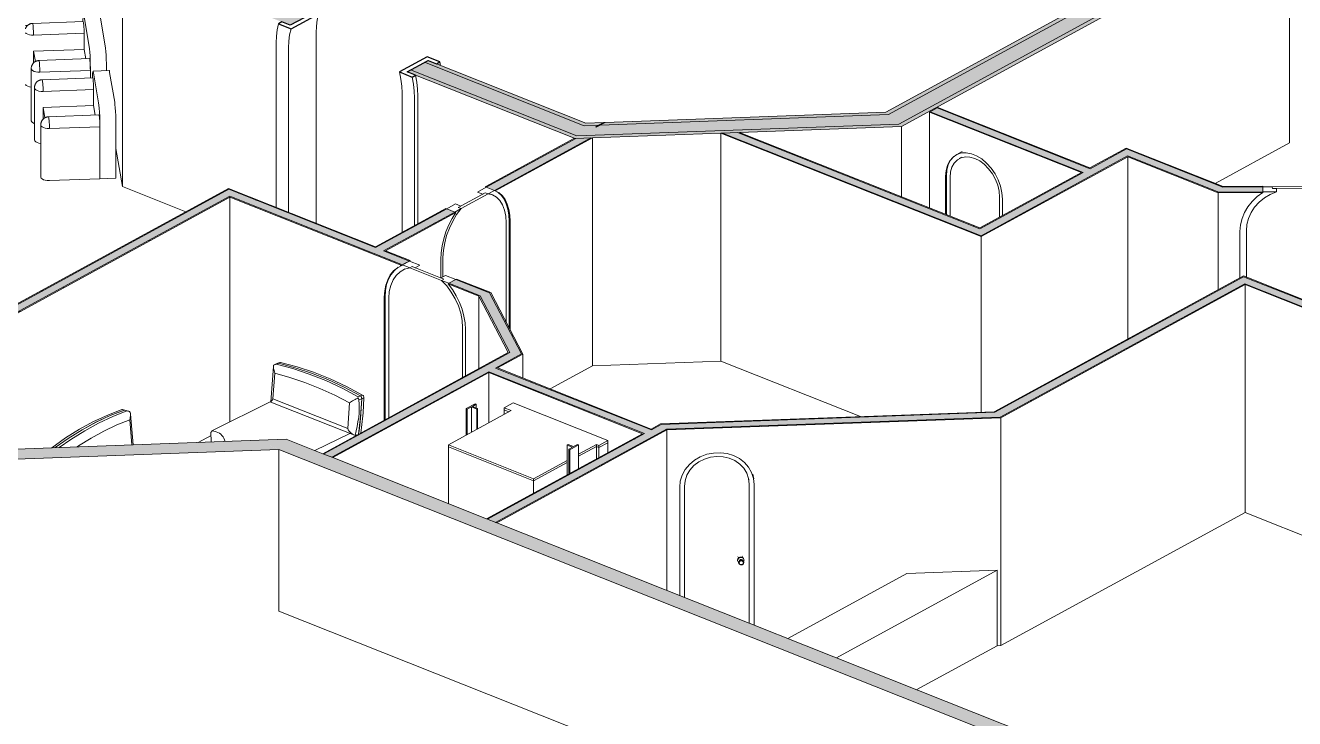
# Model space of a CAD drawing. Header units: millimetres. Extents: x -44545 to 51785, y -22696 to 32686.
# Drawn here: x 17690 to 29578, y 11036 to 17525 of the extents above; entities that cross this region are included whole.
import ezdxf

# ---------------------------------------------------------------- set-up
doc = ezdxf.new("R2010")
doc.units = ezdxf.units.MM
for name, color, linetype, lineweight in [('A-CLNG', 13, 'Continuous', 9), ('A-DOOR', 31, 'Continuous', 9), ('A-DOOR-FRAM', 31, 'Continuous', 9), ('A-GENM', 13, 'Continuous', 9), ('A-WALL', 113, 'Continuous', 9), ('A-WALL-FNSH', 113, 'Continuous', 25), ('A-WALL-PATT', 111, 'Continuous', 25), ('I-FURN', 30, 'Continuous', 9), ('I-WALL', 2, 'Continuous', 9), ('Q-SPCQ', 91, 'Continuous', 9), ('S-FNDN', 32, 'Continuous', 9)]:
    doc.layers.add(name, color=color, linetype=linetype, lineweight=lineweight)
pattern_1 = [(0, (-8200.58, -15301.14), (812.8, 94.516), [33.528, -576.072, 33.528, -3827.272]), (0, (-8200.58, -15301.14), (812.8, 94.516), [-643.128, -576.072, 33.528, -1185.672, -2032]), (0, (-8200.58, -15301.14), (812.8, 94.516), [-2438.4, 33.528, -576.072, 33.528, -1388.872]), (0, (-8200.58, -15301.14), (812.8, 94.516), [-3081.528, -372.872, 33.528, -982.472]), (141.144, (-7895.78, -15253.88), (-582.37765, 280.1508), [21.528, -369.883, -2478.932]), (141.144, (-7895.78, -15253.88), (-582.37765, 280.1508), [-391.41, 21.528, -369.883, -2087.522]), (141.144, (-7895.78, -15253.88), (-582.37765, 280.1508), [-782.821, 21.528, -761.293, -1304.701]), (141.144, (-7895.78, -15253.88), (-582.37765, 280.1508), [-1565.641, 21.528, -369.883, -913.291]), (141.144, (-7895.78, -15253.88), (-582.37765, 280.1508), [-1957.051, 21.528, -239.413, -652.35]), (141.144, (-7895.78, -15253.88), (-582.37765, 280.1508), [-2217.992, 21.528, -630.823]), (218.856, (-7794.18, -15064.85), (-230.4253, -374.66855), [21.528, -369.883, -2478.932]), (218.856, (-7794.18, -15064.85), (-230.4253, -374.66855), [-391.41, 21.528, -369.883, -2087.522]), (218.856, (-7794.18, -15064.85), (-230.4253, -374.66855), [-782.821, 21.528, -761.293, -1304.701]), (218.856, (-7794.18, -15064.85), (-230.4253, -374.66855), [-1565.641, 21.528, -369.883, -913.291]), (218.856, (-7794.18, -15064.85), (-230.4253, -374.66855), [-1957.051, 21.528, -239.413, -652.35]), (218.856, (-7794.18, -15064.85), (-230.4253, -374.66855), [-2217.992, 21.528, -630.823])]

# ---------------------------------------------------------------- blocks, each defined once
blk = doc.blocks.new('M_Electric Lift-4 Person Wall Based - Type 1-137307-3D Section 3')
at = {"layer": 'Q-SPCQ'}
for p, q in [((22239, 13919), (21652, 13599)), ((21901, 13983), (21818, 13938)), ((21818, 13938), (21828, 13934)), ((21818, 13690), (21818, 13938)), ((21828, 13934), (21868, 13953)), ((21828, 13695), (21828, 13934)), ((21868, 13953), (21917, 13934)), ((21868, 13953), (21868, 13717)), ((21876, 13958), (21911, 13979)), ((21925, 13938), (21876, 13958)), ((21911, 13979), (21901, 13983)), ((21911, 13944), (21911, 13979)), ((21917, 13934), (21925, 13938)), ((21917, 13744), (21917, 13934)), ((21925, 13748), (21925, 13938)), ((22258, 13991), (22174, 13945)), ((22174, 13945), (22239, 13919)), ((22174, 13926), (22174, 13945)), ((22219, 13908), (22174, 13926)), ((22174, 13926), (22219, 13908)), ((22174, 13883), (22174, 13926)), ((23146, 13639), (22258, 13991)), ((21652, 13599), (22450, 13282)), ((21652, 13599), (21652, 13580)), ((22450, 13263), (21652, 13580)), ((21652, 13580), (22450, 13263)), ((21652, 13580), (21652, 13049)), ((22772, 13602), (22764, 13597)), ((22764, 13597), (22814, 13578)), ((22764, 13318), (22764, 13597)), ((22822, 13582), (22772, 13602)), ((22814, 13578), (22779, 13557)), ((22779, 13557), (22789, 13553)), ((22779, 13557), (22779, 13326)), ((22789, 13553), (22871, 13598)), ((22789, 13331), (22789, 13553)), ((22861, 13602), (22822, 13582)), ((22871, 13598), (22861, 13602)), ((22871, 13511), (23038, 13602)), ((22871, 13376), (22871, 13598)), ((23038, 13583), (22871, 13492)), ((22871, 13492), (23038, 13583)), ((23038, 13602), (23061, 13593)), ((23038, 13583), (23038, 13602)), ((23061, 13573), (23038, 13583)), ((23038, 13583), (23061, 13573)), ((23038, 13467), (23038, 13583)), ((23061, 13593), (23146, 13639)), ((23146, 13619), (23061, 13573)), ((23061, 13573), (23146, 13619)), ((23061, 13573), (23061, 13593)), ((23061, 13480), (23061, 13573)), ((23146, 13619), (23146, 13639)), ((23146, 13526), (23146, 13619)), ((22450, 13282), (22764, 13453)), ((22764, 13434), (22450, 13263)), ((22450, 13263), (22764, 13434)), ((22450, 13263), (22450, 13282)), ((22450, 13147), (22450, 13263))]:
    blk.add_line(p, q, dxfattribs=at)
blk = doc.blocks.new('Ceilings 1 - Ceilings 1-156502-3D Section 3')
at = {"layer": 'A-CLNG', "lineweight": 25}
for p, q in [((20366, 17632), (20171, 17526)), ((20178, 17493), (20438, 17634)), ((20320, 17681), (20287, 17664)), ((20287, 17664), (20366, 17632)), ((20438, 17634), (20320, 17681)), ((20092, 17558), (20060, 17540)), ((20060, 17540), (20178, 17493)), ((20171, 17526), (20092, 17558)), ((21453, 17231), (21194, 17090)), ((21266, 17091), (21461, 17198)), ((21572, 17184), (21453, 17231)), ((21461, 17198), (21540, 17166)), ((21540, 17166), (21572, 17184)), ((21194, 17090), (21312, 17042)), ((21345, 17060), (21266, 17091)), ((21312, 17042), (21345, 17060))]:
    blk.add_line(p, q, dxfattribs=at)
at = {"layer": 'A-CLNG'}
for p, q in [((20040, 17361), (20040, 15822)), ((20413, 17457), (20413, 15673)), ((20154, 17316), (20154, 15776)), ((21572, 17184), (21578, 17151)), ((21218, 16893), (21218, 15590)), ((21333, 15652), (21333, 16848)), ((21365, 16865), (21365, 15669))]:
    blk.add_line(p, q, dxfattribs=at)
for points in [[(20438, 17634, 0), (20424, 17579, 0), (20416, 17519, 0), (20413, 17457, 0)], [(20060, 17540, 0), (20049, 17483, 0), (20042, 17423, 0), (20040, 17361, 0)], [(20154, 17316, 0), (20156, 17378, 0), (20165, 17437, 0), (20178, 17493, 0)], [(21194, 17090, 0), (21207, 17023, 0), (21216, 16957, 0), (21218, 16893, 0)], [(21333, 16848, 0), (21330, 16911, 0), (21324, 16976, 0), (21312, 17042, 0)], [(21345, 17060, 0), (21356, 16994, 0), (21363, 16929, 0), (21365, 16865, 0)]]:
    blk.add_polyline3d(points, dxfattribs=at)
blk = doc.blocks.new('Arch - 750 x 2100 mm-V57-3D Section 3')
at = {"layer": 'A-DOOR', "lineweight": 18}
for p, q in [((21997, 15959), (21743, 15820)), ((21770, 15810), (22024, 15948)), ((22024, 15948), (21997, 15959)), ((21743, 15820), (21770, 15810))]:
    blk.add_line(p, q, dxfattribs=at)
at = {"layer": 'A-DOOR'}
for p, q in [((22065, 15938), (22038, 15949)), ((22192, 14747), (22192, 15676)), ((21601, 15354), (21601, 15173))]:
    blk.add_line(p, q, dxfattribs=at)
for points in [[(22192, 15676, 0), (22189, 15739, 0), (22177, 15795, 0), (22159, 15845, 0), (22133, 15886, 0), (22102, 15917, 0), (22065, 15938, 0), (22024, 15948, 0)], [(21770, 15810, 0), (21729, 15755, 0), (21692, 15694, 0), (21661, 15628, 0), (21635, 15560, 0), (21617, 15490, 0), (21605, 15421, 0), (21601, 15354, 0)]]:
    blk.add_polyline3d(points, dxfattribs=at)
at = {"layer": 'A-DOOR-FRAM', "lineweight": 18}
for p, q in [((22006, 16010), (21923, 15965)), ((21923, 15965), (21973, 15945)), ((21973, 15945), (21997, 15959)), ((21997, 15959), (22024, 15948)), ((22082, 15980), (22006, 16010)), ((22024, 15948), (22082, 15980)), ((21719, 15854), (21636, 15808)), ((21768, 15834), (21719, 15854)), ((21743, 15820), (21768, 15834)), ((21770, 15810), (21743, 15820)), ((21636, 15808), (21712, 15778)), ((21712, 15778), (21770, 15810))]:
    blk.add_line(p, q, dxfattribs=at)
at = {"layer": 'A-DOOR-FRAM'}
for p, q in [((22222, 15692), (22222, 14691)), ((22192, 15676), (22192, 14747)), ((21601, 15173), (21601, 15354))]:
    blk.add_line(p, q, dxfattribs=at)
for points in [[(22024, 15948, 0), (22065, 15938, 0), (22102, 15917, 0), (22133, 15886, 0), (22159, 15845, 0), (22177, 15795, 0), (22189, 15739, 0), (22192, 15676, 0)], [(22222, 15692, 0), (22218, 15751, 0), (22209, 15806, 0), (22194, 15855, 0), (22173, 15898, 0), (22148, 15933, 0), (22117, 15961, 0), (22082, 15980, 0)], [(21601, 15354, 0), (21605, 15421, 0), (21617, 15490, 0), (21635, 15560, 0), (21661, 15628, 0), (21692, 15694, 0), (21729, 15755, 0), (21770, 15810, 0)]]:
    blk.add_polyline3d(points, dxfattribs=at)
blk = doc.blocks.new('Arch - 750 x 2100 mm-V58-3D Section 3')
at = {"layer": 'A-DOOR'}
for p, q in [((21244, 15245), (21221, 15233)), ((21093, 14971), (21093, 13853)), ((21785, 14230), (21785, 14696))]:
    blk.add_line(p, q, dxfattribs=at)
at = {"layer": 'A-DOOR', "lineweight": 18}
for p, q in [((21313, 15269), (21290, 15256)), ((21290, 15256), (21588, 15138)), ((21610, 15151), (21313, 15269)), ((21588, 15138), (21610, 15151))]:
    blk.add_line(p, q, dxfattribs=at)
at = {"layer": 'A-DOOR'}
for points in [[(21290, 15256, 0), (21242, 15243, 0), (21199, 15219, 0), (21162, 15185, 0), (21133, 15142, 0), (21111, 15091, 0), (21098, 15034, 0), (21093, 14971, 0)], [(21785, 14696, 0), (21781, 14762, 0), (21767, 14831, 0), (21746, 14899, 0), (21716, 14965, 0), (21679, 15029, 0), (21636, 15087, 0), (21588, 15138, 0)]]:
    blk.add_polyline3d(points, dxfattribs=at)
at = {"layer": 'A-DOOR-FRAM'}
for p, q in [((21265, 15308), (21200, 15273)), ((21059, 14985), (21059, 13834)), ((21093, 13853), (21093, 14971)), ((21785, 14696), (21785, 14230))]:
    blk.add_line(p, q, dxfattribs=at)
at = {"layer": 'A-DOOR-FRAM', "lineweight": 18}
for p, q in [((21287, 15319), (21222, 15283)), ((21222, 15283), (21290, 15256)), ((21384, 15280), (21287, 15319)), ((21290, 15256), (21313, 15269)), ((21313, 15269), (21342, 15257)), ((21342, 15257), (21384, 15280)), ((21624, 15185), (21582, 15162)), ((21582, 15162), (21610, 15151)), ((21610, 15151), (21588, 15138)), ((21588, 15138), (21656, 15111)), ((21721, 15147), (21624, 15185)), ((21656, 15111), (21721, 15147))]:
    blk.add_line(p, q, dxfattribs=at)
at = {"layer": 'A-DOOR-FRAM'}
for points in [[(21181, 15261, 0), (21146, 15231, 0), (21115, 15194, 0), (21091, 15150, 0), (21073, 15099, 0), (21062, 15044, 0), (21059, 14985, 0)], [(21093, 14971, 0), (21098, 15034, 0), (21111, 15091, 0), (21133, 15142, 0), (21162, 15185, 0), (21199, 15219, 0), (21242, 15243, 0), (21290, 15256, 0)], [(21588, 15138, 0), (21636, 15087, 0), (21679, 15029, 0), (21716, 14965, 0), (21746, 14899, 0), (21767, 14831, 0), (21781, 14762, 0), (21785, 14696, 0)]]:
    blk.add_polyline3d(points, dxfattribs=at)
blk = doc.blocks.new('open - open-156709-3D Section 3')
at = {"layer": 'A-GENM'}
for p, q in [((25947, 12395), (24830, 11787)), ((25286, 11605), (26792, 12426)), ((26792, 12426), (25947, 12395)), ((26792, 11718), (26792, 12426)), ((26792, 11718), (26038, 11307))]:
    blk.add_line(p, q, dxfattribs=at)
blk = doc.blocks.new('Single Arch - wc-V61-3D Section 3')
at = {"layer": 'A-DOOR'}
for p, q in [((23862, 13209), (23862, 12171)), ((24467, 13272), (24464, 13288)), ((24470, 11929), (24470, 13232)), ((24361, 12513), (24360, 12520)), ((24361, 12516), (24361, 12513)), ((24362, 12535), (24363, 12534)), ((24365, 12551), (24364, 12546)), ((24369, 12497), (24372, 12487)), ((24369, 12493), (24370, 12492)), ((24375, 12514), (24371, 12504)), ((24407, 12553), (24404, 12557)), ((24414, 12512), (24407, 12520)), ((24412, 12542), (24412, 12543)), ((24419, 12500), (24419, 12502)), ((24420, 12523), (24420, 12526))]:
    blk.add_line(p, q, dxfattribs=at)
for points in [[(24470, 13232, 0), (24464, 13284, 0), (24447, 13334, 0), (24419, 13380, 0), (24381, 13419, 0), (24335, 13451, 0), (24282, 13474, 0), (24225, 13488, 0), (24166, 13491, 0), (24107, 13483, 0), (24050, 13466, 0), (23997, 13439, 0), (23951, 13404, 0), (23913, 13361, 0), (23885, 13314, 0), (23868, 13262, 0), (23862, 13209, 0)], [(24360, 12520, 0), (24361, 12526, 0), (24364, 12533, 0), (24369, 12539, 0), (24375, 12543, 0), (24382, 12546, 0), (24390, 12547, 0), (24398, 12547, 0), (24405, 12544, 0), (24411, 12540, 0), (24416, 12535, 0), (24419, 12529, 0), (24420, 12523, 0)], [(24421, 12519, 0), (24420, 12526, 0), (24417, 12532, 0), (24412, 12537, 0), (24406, 12541, 0), (24398, 12544, 0), (24391, 12544, 0), (24383, 12543, 0), (24376, 12540, 0), (24370, 12536, 0), (24365, 12530, 0), (24362, 12524, 0), (24361, 12517, 0)], [(24361, 12517, 0), (24362, 12510, 0), (24365, 12504, 0), (24370, 12498, 0)], [(24419, 12498, 0), (24414, 12511, 0), (24402, 12519, 0), (24386, 12518, 0), (24374, 12510, 0), (24369, 12497, 0)], [(24419, 12497, 0), (24415, 12510, 0), (24402, 12517, 0), (24387, 12517, 0), (24374, 12508, 0), (24369, 12495, 0)], [(24369, 12495, 0), (24374, 12482, 0), (24387, 12475, 0), (24402, 12475, 0), (24415, 12484, 0), (24419, 12497, 0)], [(24407, 12520, 0), (24405, 12521, 0), (24392, 12526, 0), (24379, 12520, 0), (24374, 12508, 0)], [(24415, 12496, 0), (24409, 12508, 0), (24395, 12513, 0), (24380, 12507, 0), (24374, 12494, 0)], [(24374, 12494, 0), (24380, 12482, 0), (24395, 12477, 0), (24409, 12483, 0), (24415, 12496, 0)], [(24383, 12523, 0), (24386, 12525, 0), (24396, 12526, 0), (24397, 12525, 0)], [(24417, 12505, 0), (24420, 12512, 0), (24421, 12519, 0)]]:
    blk.add_polyline3d(points, dxfattribs=at)
at = {"layer": 'A-DOOR-FRAM'}
for p, q in [((24511, 13279), (24503, 13325)), ((23862, 12171), (23862, 13209)), ((24470, 13232), (24470, 11929)), ((24515, 13233), (24515, 11912)), ((24515, 13233), (24515, 13233))]:
    blk.add_line(p, q, dxfattribs=at)
blk.add_polyline3d([(23862, 13209, 0), (23868, 13262, 0), (23885, 13314, 0), (23913, 13361, 0), (23951, 13404, 0), (23997, 13439, 0), (24050, 13466, 0), (24107, 13483, 0), (24166, 13491, 0), (24225, 13488, 0), (24282, 13474, 0), (24335, 13451, 0), (24381, 13419, 0), (24419, 13380, 0), (24447, 13334, 0), (24464, 13284, 0), (24470, 13232, 0)], dxfattribs=at)
blk = doc.blocks.new('Single Arch - wc-V62-3D Section 3')
at = {"layer": 'A-DOOR'}
for p, q in [((26459, 16291), (26437, 16278)), ((26351, 16102), (26351, 15740)), ((26815, 15730), (26815, 15918))]:
    blk.add_line(p, q, dxfattribs=at)
blk.add_polyline3d([(26815, 15918, 0), (26810, 15973, 0), (26797, 16029, 0), (26775, 16084, 0), (26747, 16136, 0), (26711, 16184, 0), (26671, 16225, 0), (26628, 16257, 0), (26583, 16280, 0), (26537, 16293, 0), (26494, 16295, 0), (26454, 16286, 0), (26419, 16266, 0), (26390, 16237, 0), (26368, 16199, 0), (26355, 16153, 0), (26351, 16102, 0)], dxfattribs=at)
at = {"layer": 'A-DOOR-FRAM'}
for p, q in [((26463, 16344), (26415, 16318)), ((26316, 16116), (26316, 15753)), ((26351, 15740), (26351, 16102)), ((26815, 15918), (26815, 15730))]:
    blk.add_line(p, q, dxfattribs=at)
for points in [[(26386, 16297, 0), (26356, 16263, 0), (26334, 16221, 0), (26321, 16171, 0), (26316, 16116, 0)], [(26351, 16102, 0), (26355, 16153, 0), (26368, 16199, 0), (26390, 16237, 0), (26419, 16266, 0), (26454, 16286, 0), (26494, 16295, 0), (26537, 16293, 0), (26583, 16280, 0), (26628, 16257, 0), (26671, 16225, 0), (26711, 16184, 0), (26747, 16136, 0), (26775, 16084, 0), (26797, 16029, 0), (26810, 15973, 0), (26815, 15918, 0)]]:
    blk.add_polyline3d(points, dxfattribs=at)
blk = doc.blocks.new('Arch - 750 x 2100 mm-V63-3D Section 3')
at = {"layer": 'A-DOOR', "lineweight": 18}
for p, q in [((29759, 16018), (29368, 16015)), ((29368, 16015), (29369, 15998)), ((29369, 15998), (29760, 16002)), ((29760, 16002), (29759, 16018))]:
    blk.add_line(p, q, dxfattribs=at)
at = {"layer": 'A-DOOR'}
blk.add_line((30019, 15656), (30019, 15672), dxfattribs=at)
at = {"layer": 'A-DOOR-FRAM', "lineweight": 18}
for p, q in [((29368, 16015), (29279, 16014)), ((29279, 16014), (29281, 15967)), ((29281, 15967), (29409, 15968)), ((29369, 15998), (29368, 16015)), ((29407, 15999), (29369, 15998)), ((29409, 15968), (29407, 15999)), ((29760, 16002), (29722, 16002)), ((29722, 16002), (29723, 15971)), ((29723, 15971), (29851, 15972)), ((29849, 16019), (29759, 16018)), ((29759, 16018), (29760, 16002)), ((29851, 15972), (29849, 16019))]:
    blk.add_line(p, q, dxfattribs=at)
at = {"layer": 'A-DOOR-FRAM'}
for p, q in [((29126, 15602), (29126, 15170)), ((30005, 14821), (30005, 15625)), ((30006, 15610), (30006, 14820)), ((30065, 15628), (30063, 15674)), ((30066, 14796), (30066, 15608))]:
    blk.add_line(p, q, dxfattribs=at)
for points in [[(29126, 15602, 0), (29131, 15661, 0), (29146, 15718, 0), (29170, 15773, 0), (29203, 15823, 0), (29245, 15870, 0), (29294, 15910, 0), (29349, 15943, 0), (29409, 15968, 0)], [(29723, 15971, 0), (29783, 15947, 0), (29838, 15915, 0), (29887, 15875, 0), (29928, 15830, 0), (29962, 15780, 0), (29986, 15726, 0), (30001, 15669, 0), (30006, 15610, 0)]]:
    blk.add_polyline3d(points, dxfattribs=at)
blk = doc.blocks.new('Armchair - Viper _AUS_ - Armchair - Viper _AUS_-192405-3D Section 3')
at = {"layer": 'I-FURN'}
for p, q in [((18594, 13930), (18597, 13930)), ((18616, 13924), (18594, 13930)), ((18620, 13924), (18598, 13930)), ((18620, 13924), (18616, 13924)), ((18617, 13924), (18620, 13924)), ((18617, 13924), (18641, 13917)), ((18654, 13914), (18621, 13923)), ((18688, 13599), (18668, 13833)), ((18698, 13600), (18673, 13887)), ((17937, 13572), (17940, 13572))]:
    blk.add_line(p, q, dxfattribs=at)
for points in [[(17937, 13572, 0), (18066, 13663, 0), (18197, 13745, 0), (18329, 13816, 0), (18461, 13878, 0), (18594, 13930, 0)], [(18616, 13924, 0), (18484, 13872, 0), (18351, 13810, 0), (18220, 13738, 0), (18089, 13657, 0), (17969, 13573, 0)], [(17970, 13573, 0), (18090, 13657, 0), (18220, 13738, 0), (18352, 13810, 0), (18484, 13872, 0), (18617, 13924, 0)], [(18006, 13575, 0), (18114, 13650, 0), (18245, 13731, 0), (18376, 13803, 0), (18509, 13865, 0), (18641, 13917, 0)], [(18641, 13917, 0), (18650, 13915, 0), (18658, 13913, 0), (18666, 13910, 0)], [(18666, 13910, 0), (18670, 13901, 0), (18673, 13892, 0), (18674, 13881, 0), (18673, 13870, 0), (18672, 13858, 0), (18670, 13846, 0), (18668, 13833, 0)], [(18668, 13833, 0), (18547, 13785, 0), (18426, 13728, 0), (18306, 13662, 0), (18187, 13589, 0), (18175, 13581, 0)]]:
    blk.add_polyline3d(points, dxfattribs=at)
blk = doc.blocks.new('Armchair - Viper _AUS_ - Armchair - Viper _AUS_-V118-3D Section 3')
at = {"layer": 'I-FURN'}
for p, q in [((20013, 14333), (19988, 14001)), ((20026, 14269), (20008, 14030)), ((20054, 14362), (20024, 14350)), ((20039, 14354), (20060, 14362)), ((20074, 14370), (20055, 14362)), ((20080, 14370), (20060, 14363)), ((20008, 14030), (20709, 13752)), ((20829, 14057), (20808, 14049)), ((20840, 14030), (20812, 14019)), ((20829, 14057), (20848, 14065)), ((20859, 14038), (20840, 14030)), ((19989, 14003), (19436, 13729)), ((19989, 13999), (20772, 13688)), ((20709, 13752), (20726, 13991)), ((20727, 13706), (20402, 13545)), ((20795, 13691), (20783, 13686)), ((19560, 13631), (19549, 13660))]:
    blk.add_line(p, q, dxfattribs=at)
for points in [[(20026, 14269, 0), (20022, 14282, 0), (20019, 14294, 0), (20016, 14305, 0), (20014, 14316, 0), (20013, 14327, 0), (20013, 14337, 0), (20015, 14345, 0)], [(20015, 14345, 0), (20023, 14349, 0), (20031, 14352, 0), (20039, 14354, 0)], [(20726, 13991, 0), (20588, 14063, 0), (20448, 14127, 0), (20308, 14183, 0), (20167, 14230, 0), (20026, 14269, 0)], [(20039, 14354, 0), (20194, 14313, 0), (20348, 14261, 0), (20503, 14200, 0), (20656, 14129, 0), (20808, 14049, 0)], [(20060, 14363, 0), (20056, 14362, 0), (20053, 14361, 0)], [(20053, 14361, 0), (20056, 14362, 0), (20060, 14362, 0)], [(20829, 14057, 0), (20677, 14138, 0), (20524, 14209, 0), (20370, 14270, 0), (20215, 14321, 0), (20060, 14363, 0)], [(20060, 14362, 0), (20215, 14321, 0), (20369, 14270, 0), (20524, 14209, 0), (20677, 14138, 0), (20829, 14057, 0)], [(20072, 14369, 0), (20076, 14370, 0), (20080, 14370, 0)], [(20080, 14370, 0), (20234, 14329, 0), (20389, 14278, 0), (20543, 14216, 0), (20696, 14146, 0), (20848, 14065, 0)], [(20008, 14030, 0), (20003, 14021, 0), (19998, 14015, 0), (19994, 14010, 0), (19991, 14006, 0), (19989, 14002, 0), (19988, 14000, 0), (19990, 13999, 0)], [(20801, 14033, 0), (20789, 14028, 0), (20777, 14023, 0), (20765, 14018, 0), (20754, 14012, 0), (20743, 14006, 0), (20734, 13999, 0), (20726, 13991, 0)], [(20808, 14049, 0), (20806, 14044, 0), (20804, 14039, 0), (20801, 14033, 0)], [(20801, 14033, 0), (20806, 14031, 0), (20809, 14028, 0), (20812, 14024, 0), (20812, 14019, 0)], [(20840, 14030, 0), (20830, 13862, 0), (20811, 13700, 0)], [(20829, 14057, 0), (20832, 14054, 0), (20835, 14050, 0), (20838, 14045, 0), (20839, 14040, 0), (20840, 14035, 0), (20840, 14030, 0)], [(20840, 14030, 0), (20840, 14035, 0), (20840, 14040, 0), (20838, 14045, 0), (20836, 14050, 0), (20833, 14054, 0), (20829, 14057, 0)], [(20859, 14038, 0), (20852, 13899, 0), (20838, 13762, 0), (20831, 13710, 0)], [(20831, 13867, 0), (20833, 13891, 0), (20840, 14030, 0)], [(20848, 14065, 0), (20852, 14062, 0), (20855, 14058, 0), (20858, 14053, 0), (20859, 14048, 0), (20860, 14043, 0), (20859, 14038, 0)], [(20812, 14019, 0), (20815, 13979, 0), (20817, 13939, 0), (20816, 13898, 0), (20812, 13856, 0), (20805, 13813, 0), (20796, 13771, 0), (20787, 13729, 0), (20777, 13687, 0)], [(20814, 13712, 0), (20819, 13754, 0), (20829, 13846, 0)], [(19444, 13730, 0), (19439, 13730, 0), (19436, 13728, 0), (19432, 13726, 0), (19430, 13722, 0), (19429, 13718, 0), (19428, 13713, 0)], [(19428, 13713, 0), (19431, 13629, 0), (19431, 13627, 0)], [(19508, 13707, 0), (19476, 13722, 0), (19444, 13730, 0)], [(19549, 13660, 0), (19541, 13674, 0), (19531, 13687, 0), (19520, 13698, 0), (19508, 13707, 0)], [(20777, 13687, 0), (20765, 13692, 0), (20753, 13699, 0), (20742, 13707, 0), (20732, 13717, 0), (20723, 13727, 0), (20714, 13739, 0), (20709, 13752, 0)], [(20777, 13687, 0), (20780, 13686, 0), (20783, 13686, 0)]]:
    blk.add_polyline3d(points, dxfattribs=at)
blk = doc.blocks.new('Sofa Single Seater - 900 x 700 mm-V124-3D Section 3')
at = {"layer": 'A-GENM'}
for p, q in [((18320, 17035), (17847, 17017)), ((18473, 17102), (18324, 17097)), ((18376, 16802), (18329, 17080)), ((18479, 17085), (18526, 16807)), ((17775, 16942), (17775, 16455)), ((17856, 16908), (18329, 16925)), ((18329, 16925), (17856, 16908)), ((18329, 16774), (18329, 16925)), ((18329, 16774), (17856, 16757)), ((18344, 16686), (18329, 16774)), ((17856, 16757), (17872, 16660)), ((17856, 16669), (17856, 16757)), ((17859, 16650), (17856, 16669)), ((17856, 16669), (17859, 16650)), ((17856, 16669), (17856, 16647)), ((18379, 16687), (17906, 16670)), ((17834, 16595), (17834, 16108)), ((17915, 16560), (18388, 16577)), ((17915, 16560), (18388, 16577)), ((18388, 16090), (18388, 16599)), ((18388, 16090), (18388, 16577)), ((18538, 16605), (18538, 16096)), ((18388, 16090), (17915, 16073)), ((18538, 16096), (18388, 16090))]:
    blk.add_line(p, q, dxfattribs=at)
for points in [[(17847, 17017, 0), (17844, 17017, 0), (17842, 17017, 0), (17839, 17017, 0), (17836, 17016, 0), (17834, 17016, 0), (17831, 17015, 0), (17829, 17014, 0), (17826, 17014, 0), (17824, 17013, 0), (17821, 17012, 0), (17819, 17011, 0), (17816, 17009, 0), (17814, 17008, 0), (17811, 17007, 0), (17809, 17005, 0), (17807, 17004, 0), (17804, 17002, 0), (17802, 17000, 0), (17800, 16999, 0), (17798, 16997, 0), (17796, 16995, 0), (17794, 16993, 0), (17792, 16990, 0), (17790, 16988, 0), (17788, 16986, 0), (17787, 16983, 0), (17785, 16980, 0), (17783, 16978, 0), (17782, 16975, 0), (17781, 16972, 0), (17780, 16969, 0), (17778, 16966, 0), (17778, 16963, 0), (17777, 16960, 0), (17776, 16957, 0), (17775, 16953, 0), (17775, 16950, 0), (17775, 16947, 0), (17775, 16943, 0), (17775, 16942, 0)], [(17847, 17017, 0), (17848, 17015, 0), (17850, 17009, 0), (17851, 16997, 0), (17853, 16982, 0), (17854, 16965, 0), (17855, 16945, 0), (17855, 16926, 0), (17856, 16908, 0)], [(17856, 16908, 0), (17855, 16926, 0), (17855, 16945, 0), (17854, 16965, 0), (17853, 16982, 0), (17851, 16997, 0), (17850, 17009, 0), (17848, 17015, 0), (17847, 17017, 0)], [(18329, 17080, 0), (18326, 17093, 0), (18323, 17097, 0), (18321, 17090, 0), (18319, 17074, 0), (18318, 17049, 0), (18317, 17035, 0)], [(18320, 17035, 0), (18322, 17033, 0), (18323, 17026, 0), (18325, 17015, 0), (18326, 17000, 0), (18327, 16982, 0), (18328, 16963, 0), (18329, 16943, 0), (18329, 16925, 0)], [(18473, 17102, 0), (18476, 17099, 0), (18479, 17085, 0)], [(17775, 16945, 0), (17775, 16940, 0), (17779, 16931, 0), (17788, 16923, 0), (17801, 16916, 0), (17817, 16911, 0), (17836, 16908, 0), (17856, 16908, 0)], [(17856, 16908, 0), (17836, 16908, 0), (17817, 16911, 0), (17801, 16916, 0), (17788, 16923, 0), (17779, 16931, 0), (17775, 16940, 0), (17775, 16945, 0)], [(18388, 16599, 0), (18388, 16636, 0), (18386, 16675, 0), (18385, 16714, 0), (18382, 16749, 0), (18379, 16779, 0), (18376, 16802, 0)], [(18526, 16807, 0), (18529, 16785, 0), (18532, 16755, 0), (18534, 16719, 0), (18536, 16681, 0), (18537, 16642, 0), (18538, 16605, 0)], [(17906, 16670, 0), (17903, 16669, 0), (17901, 16669, 0), (17898, 16669, 0), (17895, 16668, 0), (17893, 16668, 0), (17890, 16667, 0), (17888, 16667, 0), (17885, 16666, 0), (17883, 16665, 0), (17880, 16664, 0), (17878, 16663, 0), (17875, 16662, 0), (17873, 16660, 0), (17870, 16659, 0), (17868, 16658, 0), (17866, 16656, 0), (17863, 16654, 0), (17861, 16653, 0), (17859, 16651, 0), (17857, 16649, 0), (17855, 16647, 0), (17853, 16645, 0), (17851, 16643, 0), (17849, 16640, 0), (17847, 16638, 0), (17846, 16635, 0), (17844, 16633, 0), (17842, 16630, 0), (17841, 16627, 0), (17840, 16624, 0), (17839, 16621, 0), (17837, 16618, 0), (17836, 16615, 0), (17836, 16612, 0), (17835, 16609, 0), (17834, 16606, 0), (17834, 16602, 0), (17834, 16599, 0), (17834, 16595, 0), (17834, 16595, 0)], [(17906, 16669, 0), (17907, 16668, 0), (17909, 16661, 0), (17910, 16650, 0), (17912, 16635, 0), (17913, 16617, 0), (17914, 16598, 0), (17914, 16578, 0), (17915, 16560, 0)], [(17915, 16560, 0), (17914, 16578, 0), (17914, 16598, 0), (17913, 16617, 0), (17912, 16635, 0), (17910, 16650, 0), (17909, 16661, 0), (17907, 16668, 0), (17906, 16669, 0)], [(18379, 16687, 0), (18381, 16685, 0), (18382, 16678, 0), (18384, 16667, 0), (18385, 16652, 0), (18386, 16634, 0), (18387, 16615, 0), (18388, 16596, 0), (18388, 16577, 0)], [(17834, 16597, 0), (17834, 16592, 0), (17838, 16583, 0), (17847, 16575, 0), (17860, 16568, 0), (17876, 16563, 0), (17895, 16560, 0), (17915, 16560, 0)], [(17915, 16560, 0), (17895, 16560, 0), (17876, 16563, 0), (17860, 16568, 0), (17847, 16575, 0), (17838, 16583, 0), (17834, 16592, 0), (17834, 16597, 0)], [(17834, 16421, 0), (17817, 16424, 0), (17801, 16429, 0), (17788, 16436, 0), (17779, 16444, 0), (17775, 16453, 0), (17775, 16455, 0)], [(17915, 16073, 0), (17895, 16073, 0), (17876, 16076, 0), (17860, 16081, 0), (17847, 16088, 0), (17838, 16096, 0), (17834, 16105, 0), (17834, 16108, 0)]]:
    blk.add_polyline3d(points, dxfattribs=at)
blk = doc.blocks.new('Sofa Single Seater - 900 x 700 mm-V125-3D Section 3')
at = {"layer": 'A-GENM'}
for p, q in [((18384, 17629), (18234, 17624)), ((18287, 17328), (18240, 17607)), ((18389, 17612), (18436, 17334)), ((18231, 17562), (17758, 17544)), ((17766, 17434), (18240, 17452)), ((18240, 17452), (17766, 17434)), ((18240, 17301), (18240, 17452)), ((18240, 17301), (17766, 17284)), ((17766, 17284), (17783, 17187)), ((17766, 17195), (17766, 17284)), ((18255, 17212), (18240, 17301)), ((17744, 17121), (17744, 16635)), ((17769, 17177), (17766, 17195)), ((17766, 17195), (17769, 17177)), ((17766, 17195), (17766, 17174)), ((18290, 17214), (17817, 17196)), ((18299, 17034), (18299, 17126)), ((18448, 17132), (18448, 17101)), ((17825, 17087), (18299, 17104)), ((17825, 17087), (18299, 17104)), ((18299, 17034), (18299, 17104))]:
    blk.add_line(p, q, dxfattribs=at)
for points in [[(18240, 17607, 0), (18237, 17620, 0), (18234, 17624, 0), (18231, 17617, 0), (18230, 17601, 0), (18228, 17575, 0), (18228, 17562, 0)], [(18383, 17629, 0), (18386, 17626, 0), (18389, 17612, 0)], [(17758, 17544, 0), (17755, 17544, 0), (17752, 17544, 0), (17750, 17543, 0), (17747, 17543, 0), (17744, 17542, 0), (17742, 17542, 0), (17739, 17541, 0), (17737, 17540, 0), (17734, 17540, 0), (17732, 17539, 0), (17729, 17537, 0), (17727, 17536, 0), (17724, 17535, 0), (17722, 17534, 0), (17720, 17532, 0), (17717, 17531, 0), (17715, 17529, 0), (17713, 17527, 0), (17711, 17525, 0), (17709, 17524, 0), (17707, 17522, 0), (17705, 17519, 0), (17703, 17517, 0), (17701, 17515, 0), (17699, 17512, 0), (17697, 17510, 0), (17696, 17507, 0), (17694, 17505, 0), (17693, 17502, 0), (17691, 17499, 0), (17690, 17496, 0), (17690, 17494, 0)], [(17757, 17544, 0), (17759, 17542, 0), (17760, 17536, 0), (17762, 17524, 0), (17763, 17509, 0), (17764, 17492, 0), (17765, 17472, 0), (17766, 17453, 0), (17766, 17434, 0)], [(17766, 17434, 0), (17766, 17453, 0), (17765, 17472, 0), (17764, 17492, 0), (17763, 17509, 0), (17762, 17524, 0), (17760, 17536, 0), (17759, 17542, 0), (17757, 17544, 0)], [(18231, 17561, 0), (18232, 17560, 0), (18234, 17553, 0), (18235, 17542, 0), (18237, 17527, 0), (18238, 17509, 0), (18239, 17490, 0), (18240, 17470, 0), (18240, 17452, 0)], [(17690, 17457, 0), (17698, 17449, 0), (17712, 17443, 0), (17728, 17438, 0), (17747, 17435, 0), (17766, 17434, 0)], [(17766, 17434, 0), (17747, 17435, 0), (17728, 17438, 0), (17712, 17443, 0), (17698, 17449, 0), (17690, 17457, 0)], [(18299, 17126, 0), (18298, 17163, 0), (18297, 17202, 0), (18295, 17240, 0), (18293, 17276, 0), (18290, 17306, 0), (18287, 17328, 0)], [(18436, 17334, 0), (18439, 17311, 0), (18442, 17281, 0), (18445, 17246, 0), (18447, 17207, 0), (18448, 17168, 0), (18448, 17132, 0)], [(17817, 17196, 0), (17814, 17196, 0), (17811, 17196, 0), (17809, 17196, 0), (17806, 17195, 0), (17803, 17195, 0), (17801, 17194, 0), (17798, 17193, 0), (17796, 17193, 0), (17793, 17192, 0), (17791, 17191, 0), (17788, 17190, 0), (17786, 17189, 0), (17783, 17187, 0), (17781, 17186, 0), (17779, 17184, 0), (17776, 17183, 0), (17774, 17181, 0), (17772, 17180, 0), (17770, 17178, 0), (17768, 17176, 0), (17766, 17174, 0), (17764, 17172, 0), (17762, 17169, 0), (17760, 17167, 0), (17758, 17165, 0), (17756, 17162, 0), (17755, 17159, 0), (17753, 17157, 0), (17752, 17154, 0), (17750, 17151, 0), (17749, 17148, 0), (17748, 17145, 0), (17747, 17142, 0), (17746, 17139, 0), (17746, 17136, 0), (17745, 17132, 0), (17745, 17129, 0), (17744, 17126, 0), (17744, 17122, 0), (17744, 17121, 0)], [(17744, 17124, 0), (17745, 17119, 0), (17749, 17110, 0), (17757, 17102, 0), (17771, 17095, 0), (17787, 17090, 0), (17806, 17087, 0), (17825, 17087, 0)], [(17825, 17087, 0), (17806, 17087, 0), (17787, 17090, 0), (17771, 17095, 0), (17757, 17102, 0), (17749, 17110, 0), (17745, 17119, 0), (17744, 17124, 0)], [(17816, 17196, 0), (17818, 17195, 0), (17819, 17188, 0), (17821, 17177, 0), (17822, 17162, 0), (17823, 17144, 0), (17824, 17125, 0), (17825, 17105, 0), (17825, 17087, 0)], [(17825, 17087, 0), (17825, 17105, 0), (17824, 17125, 0), (17823, 17144, 0), (17822, 17162, 0), (17821, 17177, 0), (17819, 17188, 0), (17818, 17195, 0), (17816, 17196, 0)], [(18290, 17214, 0), (18291, 17212, 0), (18293, 17205, 0), (18294, 17194, 0), (18296, 17179, 0), (18297, 17161, 0), (18298, 17142, 0), (18298, 17122, 0), (18299, 17104, 0)], [(17744, 16948, 0), (17728, 16951, 0), (17712, 16956, 0), (17698, 16963, 0), (17690, 16971, 0)], [(17775, 16607, 0), (17771, 16608, 0), (17757, 16615, 0), (17749, 16623, 0), (17745, 16632, 0), (17744, 16635, 0)]]:
    blk.add_polyline3d(points, dxfattribs=at)

msp = doc.modelspace()

# ---------------------------------------------------------------- hatches: boundary and pattern name
at = {"layer": 'A-WALL-PATT'}
for points in [[(25589, 16591), (25871, 16601), (29296, 18467), (29274, 18598), (25707, 16655)], [(25702, 16688), (25773, 16691), (29228, 18573), (29222, 18606), (25707, 16691)], [(23138, 16501), (25589, 16591), (25773, 16691), (23074, 16592), (23037, 16572), (23028, 16575), (23057, 16591), (22923, 16586)], [(27597, 16148), (27662, 16184), (26229, 16753), (26164, 16717), (27588, 16152)], [(26641, 15556), (26706, 15591), (24361, 16523), (24220, 16517), (26548, 15593)], [(26706, 15591), (28078, 16338), (28002, 16369), (26630, 15621)], [(28868, 15963), (29018, 15965), (28078, 16338), (28013, 16303), (28231, 16216)], [(14951, 13462), (15092, 13467), (19605, 15926), (19529, 15956), (15613, 13823)], [(20942, 15395), (21007, 15430), (19594, 15991), (19529, 15956), (20810, 15447)], [(26679, 13854), (26820, 13859), (29111, 15107), (29035, 15137), (26702, 13866)], [(37900, 11617), (37964, 11652), (29100, 15172), (29035, 15137), (37823, 11647)], [(22226, 14462), (22306, 14505), (22037, 15021), (21907, 15072), (22222, 14468)], [(22105, 14324), (22335, 14450), (22306, 14505), (22029, 14355)], [(20560, 13482), (22105, 14324), (22029, 14355), (20484, 13513)], [(23488, 13704), (23553, 13739), (22094, 14318), (22029, 14283), (23479, 13707)], [(23597, 13691), (23785, 13794), (23644, 13789), (23520, 13721)], [(23693, 13744), (26679, 13854), (26771, 13904), (23785, 13794)], [(22094, 12873), (23597, 13691), (23520, 13721), (22018, 12903)]]:
    msp.add_hatch(color=256, dxfattribs=at).paths.add_polyline_path(points, flags=0)
at = {"layer": 'A-WALL-PATT', "lineweight": 9}
for points in [[(25825, 16576), (25896, 16579), (29485, 18534), (29480, 18567), (25871, 16601)], [(22909, 16469), (25825, 16576), (25871, 16601), (22856, 16491)], [(18943, 13515), (20065, 13556), (19850, 13642), (18928, 13608), (18937, 13550)], [(29431, 9837), (29409, 9968), (20132, 13652), (19850, 13642), (28231, 10314)]]:
    msp.add_hatch(color=256, dxfattribs=at).paths.add_polyline_path(points, flags=0)
at = {"layer": 'A-WALL-PATT'}
h = msp.add_hatch(color=256, dxfattribs=at)
h.paths.add_polyline_path([(22856, 16491), (23138, 16501), (21428, 17180), (21298, 17109), (22763, 16528)], flags=0)
h.paths.add_polyline_path([(20204, 17544), (20334, 17615), (18624, 18293), (18646, 18162), (19909, 17661)], flags=0)
at = {"layer": 'A-WALL-PATT', "lineweight": 9}
h = msp.add_hatch(color=256, dxfattribs=at)
h.paths.add_polyline_path([(22923, 16586), (22993, 16589), (21461, 17198), (21428, 17180), (22763, 16650)], flags=0)
h.paths.add_polyline_path([(20334, 17615), (20366, 17632), (18834, 18241), (18839, 18208), (20239, 17652)], flags=0)
at = {"layer": 'A-WALL-PATT'}
h = msp.add_hatch(color=256, dxfattribs=at)
h.paths.add_polyline_path([(22839, 16467), (22909, 16469), (21298, 17109), (21266, 17091), (22763, 16497)], flags=0)
h.paths.add_polyline_path([(20171, 17526), (20204, 17544), (18593, 18184), (18598, 18151), (19832, 17661)], flags=0)
h = msp.add_hatch(color=256, dxfattribs=at)
h.paths.add_polyline_path([(22993, 16589), (23057, 16591), (23103, 16616), (22939, 16610)], flags=0)
h.paths.add_polyline_path([(23074, 16592), (25702, 16688), (25748, 16713), (23120, 16617)], flags=0)
at = {"layer": 'A-WALL-PATT', "lineweight": 9}
h = msp.add_hatch(dxfattribs=at)
h.set_pattern_fill('FP_1', color=256, style=0, pattern_type=2)
h.set_pattern_definition(pattern_1)
h.paths.add_polyline_path([(27580, 16148), (27588, 16152), (26164, 16717), (26157, 16713), (27389, 16223)], flags=0)
h = msp.add_hatch(dxfattribs=at)
h.set_pattern_fill('FP_1', color=256, style=0, pattern_type=2)
h.set_pattern_definition(pattern_1)
h.paths.add_polyline_path([(27653, 16187), (27661, 16191), (26237, 16757), (26229, 16753), (27389, 16292)], flags=0)
h = msp.add_hatch(dxfattribs=at)
h.set_pattern_fill('FP_1', color=256, style=0, pattern_type=2)
h.set_pattern_definition(pattern_1)
h.paths.add_polyline_path([(20977, 15449), (21636, 15808), (21627, 15812), (20968, 15453)], flags=0)
h.paths.add_polyline_path([(22006, 16010), (22845, 16467), (22828, 16466), (21997, 16014)], flags=0)
h.paths.add_polyline_path([(23037, 16572), (23120, 16617), (23103, 16616), (23028, 16575)], flags=0)
at = {"layer": 'A-WALL-PATT'}
h = msp.add_hatch(color=256, dxfattribs=at)
h.paths.add_polyline_path([(21045, 15415), (21712, 15778), (21636, 15808), (20969, 15445), (21007, 15430)], flags=0)
h.paths.add_polyline_path([(22082, 15980), (22986, 16472), (22845, 16467), (22006, 16010)], flags=0)
at = {"layer": 'A-WALL-PATT', "lineweight": 9}
h = msp.add_hatch(dxfattribs=at)
h.set_pattern_fill('FP_1', color=256, style=0, pattern_type=2)
h.set_pattern_definition(pattern_1)
h.paths.add_polyline_path([(21062, 15416), (21721, 15775), (21712, 15778), (21053, 15419)], flags=0)
h.paths.add_polyline_path([(22091, 15976), (23002, 16473), (22986, 16472), (22082, 15980)], flags=0)
h = msp.add_hatch(dxfattribs=at)
h.set_pattern_fill('FP_1', color=256, style=0, pattern_type=2)
h.set_pattern_definition(pattern_1)
h.paths.add_polyline_path([(26643, 15548), (26651, 15552), (24220, 16517), (24203, 16517), (26548, 15586)], flags=0)
h = msp.add_hatch(dxfattribs=at)
h.set_pattern_fill('FP_1', color=256, style=0, pattern_type=2)
h.set_pattern_definition(pattern_1)
h.paths.add_polyline_path([(26630, 15621), (26638, 15626), (24378, 16523), (24361, 16523), (26548, 15654)], flags=0)
h = msp.add_hatch(dxfattribs=at)
h.set_pattern_fill('FP_1', color=256, style=0, pattern_type=2)
h.set_pattern_definition(pattern_1)
h.paths.add_polyline_path([(26638, 15626), (27597, 16148), (27588, 16152), (26629, 15629)], flags=0)
h.paths.add_polyline_path([(27662, 16184), (28009, 16373), (28000, 16376), (27653, 16187)], flags=0)
h = msp.add_hatch(dxfattribs=at)
h.set_pattern_fill('FP_1', color=256, style=0, pattern_type=2)
h.set_pattern_definition(pattern_1)
h.paths.add_polyline_path([(28904, 16010), (28922, 16010), (28009, 16373), (28002, 16369), (28231, 16278)], flags=0)
h = msp.add_hatch(dxfattribs=at)
h.set_pattern_fill('FP_1', color=256, style=0, pattern_type=2)
h.set_pattern_definition(pattern_1)
h.paths.add_polyline_path([(28863, 15958), (28881, 15958), (28022, 16299), (28014, 16295), (28231, 16209)], flags=0)
h = msp.add_hatch(dxfattribs=at)
h.set_pattern_fill('FP_1', color=256, style=0, pattern_type=2)
h.set_pattern_definition(pattern_1)
h.paths.add_polyline_path([(14934, 13462), (14951, 13462), (19594, 15991), (19584, 15995), (15613, 13831)], flags=0)
h = msp.add_hatch(dxfattribs=at)
h.set_pattern_fill('FP_1', color=256, style=0, pattern_type=2)
h.set_pattern_definition(pattern_1)
h.paths.add_polyline_path([(20969, 15445), (20977, 15449), (19592, 15999), (19584, 15995), (20964, 15447)], flags=0)
at = {"layer": 'A-WALL-PATT'}
h = msp.add_hatch(color=256, dxfattribs=at)
h.paths.add_polyline_path([(29018, 15965), (29281, 15967), (29279, 16014), (28904, 16010)], flags=0)
h.paths.add_polyline_path([(29851, 15972), (30195, 15976), (30109, 16010), (30131, 16022), (29849, 16019)], flags=0)
at = {"layer": 'A-WALL-PATT', "lineweight": 9}
h = msp.add_hatch(dxfattribs=at)
h.set_pattern_fill('FP_1', color=256, style=0, pattern_type=2)
h.set_pattern_definition(pattern_1)
h.paths.add_polyline_path([(15092, 13467), (15109, 13468), (19606, 15918), (19597, 15921), (15613, 13751)], flags=0)
at = {"layer": 'A-WALL-PATT'}
h = msp.add_hatch(color=256, dxfattribs=at)
h.paths.add_polyline_path([(21948, 14995), (21907, 15072), (21721, 15147), (21656, 15111), (21932, 15002)], flags=0)
h.paths.add_polyline_path([(21222, 15283), (21287, 15319), (21007, 15430), (20942, 15395), (21080, 15340)], flags=0)
at = {"layer": 'A-WALL-PATT', "lineweight": 9}
h = msp.add_hatch(dxfattribs=at)
h.set_pattern_fill('FP_1', color=256, style=0, pattern_type=2)
h.set_pattern_definition(pattern_1)
h.paths.add_polyline_path([(22037, 15021), (22032, 15030), (21729, 15151), (21721, 15147), (21922, 15067)], flags=0)
h.paths.add_polyline_path([(21287, 15319), (21295, 15323), (21053, 15419), (21045, 15415), (21080, 15401)], flags=0)
h = msp.add_hatch(dxfattribs=at)
h.set_pattern_fill('FP_1', color=256, style=0, pattern_type=2)
h.set_pattern_definition(pattern_1)
h.paths.add_polyline_path([(26754, 13903), (26771, 13904), (29100, 15172), (29091, 15176), (26765, 13909)], flags=0)
h = msp.add_hatch(dxfattribs=at)
h.set_pattern_fill('FP_1', color=256, style=0, pattern_type=2)
h.set_pattern_definition(pattern_1)
h.paths.add_polyline_path([(26809, 13853), (26826, 13853), (29113, 15099), (29104, 15103), (26820, 13859)], flags=0)
h = msp.add_hatch(dxfattribs=at)
h.set_pattern_fill('FP_1', color=256, style=0, pattern_type=2)
h.set_pattern_definition(pattern_1)
h.paths.add_polyline_path([(37974, 11649), (37981, 11653), (29099, 15180), (29091, 15176), (37965, 11652)], flags=0)
h = msp.add_hatch(dxfattribs=at)
h.set_pattern_fill('FP_1', color=256, style=0, pattern_type=2)
h.set_pattern_definition(pattern_1)
h.paths.add_polyline_path([(37816, 11643), (37823, 11647), (36940, 11998), (36932, 11994), (37807, 11646)], flags=0)
h.paths.add_polyline_path([(36856, 12024), (36864, 12028), (36103, 12330), (36096, 12326), (36847, 12028)], flags=0)
h.paths.add_polyline_path([(36020, 12356), (36027, 12360), (35361, 12625), (35353, 12621), (36010, 12360)], flags=0)
h.paths.add_polyline_path([(35277, 12651), (35285, 12655), (29111, 15107), (29104, 15103), (35268, 12655)], flags=0)
h = msp.add_hatch(dxfattribs=at)
h.set_pattern_fill('FP_1', color=256, style=0, pattern_type=2)
h.set_pattern_definition(pattern_1)
h.paths.add_polyline_path([(22335, 14450), (22345, 14455), (22048, 15024), (22032, 15030), (22310, 14498)], flags=0)
h = msp.add_hatch(dxfattribs=at)
h.set_pattern_fill('FP_1', color=256, style=0, pattern_type=2)
h.set_pattern_definition(pattern_1)
h.paths.add_polyline_path([(20569, 13479), (22038, 14279), (22029, 14283), (20560, 13482)], flags=0)
h.paths.add_polyline_path([(22103, 14315), (22114, 14321), (22105, 14324), (22094, 14318)], flags=0)
h = msp.add_hatch(dxfattribs=at)
h.set_pattern_fill('FP_1', color=256, style=0, pattern_type=2)
h.set_pattern_definition(pattern_1)
h.paths.add_polyline_path([(23544, 13743), (23552, 13747), (22111, 14319), (22103, 14315), (23234, 13866)], flags=0)
h = msp.add_hatch(dxfattribs=at)
h.set_pattern_fill('FP_1', color=256, style=0, pattern_type=2)
h.set_pattern_definition(pattern_1)
h.paths.add_polyline_path([(23699, 13739), (26809, 13853), (26820, 13859), (23710, 13745)], flags=0)
h = msp.add_hatch(dxfattribs=at)
h.set_pattern_fill('FP_1', color=256, style=0, pattern_type=2)
h.set_pattern_definition(pattern_1)
h.paths.add_polyline_path([(22018, 12903), (23488, 13704), (23479, 13707), (22009, 12907)], flags=0)
h = msp.add_hatch(dxfattribs=at)
h.set_pattern_fill('FP_1', color=256, style=0, pattern_type=2)
h.set_pattern_definition(pattern_1)
h.paths.add_polyline_path([(22104, 12869), (23606, 13688), (23597, 13691), (22094, 12873)], flags=0)
h = msp.add_hatch(color=256, dxfattribs=at)
h.paths.add_polyline_path([(7647, 13101), (8974, 13150), (8958, 13242), (7830, 13201)], flags=0)
h.paths.add_polyline_path([(10370, 13201), (18943, 13515), (18928, 13608), (10354, 13293), (10364, 13233)], flags=0)

# ---------------------------------------------------------------- linework, layer by layer
at = {"layer": 'A-WALL', "color": 1, "lineweight": 18}
for p, q in [((29222, 18606), (25748, 16713)), ((25896, 16579), (29531, 18559)), ((21461, 17198), (21266, 17091)), ((22939, 16610), (21461, 17198)), ((21266, 17091), (22839, 16467)), ((25748, 16713), (23120, 16617)), ((26229, 16753), (26164, 16717)), ((23103, 16616), (22939, 16610)), ((24378, 16523), (25896, 16579)), ((23002, 16473), (24203, 16517)), ((22006, 16010), (22082, 15980)), ((29281, 15967), (29279, 16014)), ((21712, 15778), (21636, 15808)), ((21222, 15283), (21287, 15319)), ((21721, 15147), (21656, 15111)), ((10370, 13201), (20065, 13556)), ((20132, 13652), (15109, 13468)), ((20065, 13556), (29431, 9837)), ((20475, 13516), (20132, 13652)), ((22009, 12907), (20569, 13479)), ((29624, 9883), (22104, 12869))]:
    msp.add_line(p, q, dxfattribs=at)
at = {"layer": 'A-WALL'}
for p, q in [((29274, 18598), (25773, 16691)), ((29480, 18567), (25871, 16601)), ((29531, 18559), (29531, 16425)), ((18598, 18151), (18598, 16017)), ((21428, 17180), (22923, 16586)), ((21298, 17109), (22856, 16491)), ((25773, 16691), (23074, 16592)), ((27597, 16148), (26164, 16717)), ((27662, 16184), (26229, 16753)), ((25871, 16601), (22856, 16491)), ((23057, 16591), (22923, 16586)), ((23028, 16575), (23103, 16616)), ((23028, 16575), (23037, 16572)), ((23037, 16572), (23120, 16617)), ((25896, 16579), (25896, 15921)), ((22006, 16010), (22845, 16467)), ((22082, 15980), (22986, 16472)), ((23002, 16473), (22839, 16467)), ((24378, 16523), (24203, 16517)), ((24220, 16517), (26641, 15556)), ((24361, 16523), (26630, 15621)), ((28834, 16045), (29531, 16425)), ((18538, 16374), (18598, 16017)), ((26641, 15556), (28013, 16303)), ((27662, 16184), (28002, 16369)), ((28904, 16010), (28002, 16369)), ((28868, 15963), (28013, 16303)), ((26630, 15621), (27597, 16148)), ((14951, 13462), (19594, 15991)), ((18598, 16017), (19192, 15781)), ((20969, 15445), (19594, 15991)), ((29281, 15967), (28868, 15963)), ((29279, 16014), (28904, 16010)), ((15092, 13467), (19605, 15926)), ((21222, 15283), (19605, 15926)), ((20969, 15445), (21636, 15808)), ((21045, 15415), (21712, 15778)), ((21287, 15319), (21045, 15415)), ((21948, 14995), (21656, 15111)), ((22037, 15021), (21721, 15147)), ((29100, 15172), (26771, 13904)), ((29111, 15107), (26820, 13859)), ((29100, 15172), (37964, 11652)), ((29111, 15107), (35285, 12655)), ((21948, 14995), (22226, 14462)), ((22037, 15021), (22335, 14450)), ((22226, 14462), (20484, 13513)), ((22335, 14450), (22094, 14318)), ((22029, 14283), (20560, 13482)), ((23488, 13704), (22029, 14283)), ((23553, 13739), (22094, 14318)), ((23002, 14339), (24203, 14383)), ((26771, 13904), (23644, 13789)), ((26820, 13859), (23693, 13744)), ((22018, 12903), (23488, 13704)), ((22094, 12873), (23693, 13744)), ((23553, 13739), (23644, 13789)), ((20065, 12042), (20065, 13556)), ((20475, 13516), (20569, 13479)), ((22009, 12907), (22104, 12869))]:
    msp.add_line(p, q, dxfattribs=at)
at = {"layer": 'A-WALL-FNSH', "color": 5, "lineweight": 18}
for p, q in [((26164, 16717), (26157, 16713)), ((26157, 16713), (27580, 16148)), ((26237, 16757), (26229, 16753)), ((27661, 16191), (26237, 16757)), ((23120, 16617), (23103, 16616)), ((22828, 16466), (21997, 16014)), ((22091, 15976), (23002, 16473)), ((22839, 16467), (22828, 16466)), ((24203, 16517), (26643, 15548)), ((26629, 15629), (24378, 16523)), ((26643, 15548), (28014, 16295)), ((28000, 16376), (27661, 16191)), ((28908, 16016), (28000, 16376)), ((28014, 16295), (28863, 15958)), ((27580, 16148), (26629, 15629)), ((19592, 15999), (14934, 13462)), ((20968, 15453), (19592, 15999)), ((21997, 16014), (22006, 16010)), ((22082, 15980), (22091, 15976)), ((28863, 15958), (29281, 15962)), ((29279, 16019), (28908, 16016)), ((29279, 16014), (29279, 16019)), ((29281, 15962), (29281, 15967)), ((15109, 13468), (19606, 15918)), ((19606, 15918), (21215, 15279)), ((21627, 15812), (20968, 15453)), ((21636, 15808), (21627, 15812)), ((21062, 15416), (21721, 15775)), ((21721, 15775), (21712, 15778)), ((21295, 15323), (21062, 15416)), ((21215, 15279), (21222, 15283)), ((21287, 15319), (21295, 15323)), ((21656, 15111), (21648, 15107)), ((21648, 15107), (21937, 14992)), ((21729, 15151), (21721, 15147)), ((22048, 15024), (21729, 15151)), ((29099, 15180), (26765, 13909)), ((26826, 13853), (29113, 15099)), ((37981, 11653), (29099, 15180)), ((29113, 15099), (35268, 12655)), ((21937, 14992), (22213, 14463)), ((22348, 14448), (22048, 15024)), ((22213, 14463), (20475, 13516)), ((22111, 14319), (22348, 14448)), ((20569, 13479), (22031, 14275)), ((22031, 14275), (23471, 13703)), ((23552, 13747), (22111, 14319)), ((26765, 13909), (23638, 13794)), ((23638, 13794), (23552, 13747)), ((23699, 13739), (26826, 13853)), ((23471, 13703), (22009, 12907)), ((22104, 12869), (23699, 13739))]:
    msp.add_line(p, q, dxfattribs=at)
at = {"layer": 'I-WALL'}
for p, q in [((17690, 17525), (17708, 17523)), ((26157, 16713), (26157, 15817)), ((23002, 14339), (23002, 16473)), ((24203, 16517), (24203, 14383)), ((28014, 16295), (28014, 14589)), ((26309, 15757), (26309, 16112)), ((22005, 16010), (21997, 16014)), ((28863, 15052), (28863, 15958)), ((19606, 13813), (19606, 15918)), ((26841, 15900), (26841, 15745)), ((22231, 15689), (22231, 14673)), ((29066, 15162), (29066, 15596)), ((26643, 13904), (26643, 15548)), ((21581, 15162), (21581, 15335)), ((29113, 12965), (29113, 15099)), ((21051, 13830), (21051, 14980)), ((21937, 14313), (21937, 14992)), ((21812, 14678), (21812, 14245)), ((22348, 14225), (22348, 14448)), ((22031, 14275), (22031, 13806)), ((22606, 14123), (23002, 14339)), ((24203, 14383), (25512, 13863)), ((26826, 13853), (26826, 11719)), ((19309, 13622), (19429, 13687)), ((23699, 13739), (23699, 12235)), ((23818, 12188), (23818, 13202)), ((24516, 13228), (24516, 11911)), ((26826, 11719), (29113, 12965)), ((29113, 12965), (33002, 11420)), ((26792, 11718), (26826, 11719))]:
    msp.add_line(p, q, dxfattribs=at)
for points in [[(26309, 16112, 0), (26313, 16167, 0), (26327, 16217, 0), (26349, 16259, 0), (26378, 16293, 0), (26414, 16317, 0), (26456, 16331, 0), (26502, 16333, 0), (26550, 16324, 0), (26599, 16305, 0), (26648, 16275, 0), (26693, 16236, 0), (26735, 16190, 0), (26772, 16137, 0), (26801, 16079, 0), (26823, 16019, 0), (26836, 15959, 0), (26841, 15900, 0)], [(22091, 15976, 0), (22126, 15957, 0), (22157, 15930, 0), (22183, 15894, 0), (22203, 15851, 0), (22218, 15802, 0), (22228, 15748, 0), (22231, 15689, 0)], [(29066, 15596, 0), (29071, 15657, 0), (29085, 15717, 0), (29108, 15774, 0), (29140, 15828, 0), (29180, 15878, 0), (29228, 15923, 0), (29281, 15962, 0)], [(21581, 15335, 0), (21584, 15397, 0), (21594, 15462, 0), (21609, 15528, 0), (21629, 15593, 0), (21655, 15657, 0), (21686, 15718, 0), (21721, 15775, 0)], [(21051, 14980, 0), (21055, 15040, 0), (21065, 15095, 0), (21083, 15145, 0), (21107, 15190, 0), (21138, 15227, 0), (21174, 15257, 0), (21215, 15279, 0)], [(21648, 15107, 0), (21689, 15053, 0), (21725, 14994, 0), (21755, 14932, 0), (21780, 14869, 0), (21797, 14804, 0), (21808, 14741, 0), (21812, 14678, 0)], [(23818, 13202, 0), (23824, 13259, 0), (23841, 13315, 0), (23870, 13367, 0), (23909, 13414, 0), (23957, 13455, 0), (24011, 13487, 0), (24071, 13510, 0), (24135, 13522, 0), (24199, 13525, 0), (24262, 13517, 0), (24322, 13498, 0), (24377, 13470, 0), (24425, 13433, 0), (24463, 13389, 0), (24492, 13339, 0), (24510, 13285, 0), (24516, 13228, 0)]]:
    msp.add_polyline3d(points, dxfattribs=at)
at = {"layer": 'S-FNDN'}
msp.add_line((29431, 8322), (20065, 12042), dxfattribs=at)

# ---------------------------------------------------------------- block references
at = {"layer": 'A-CLNG'}
msp.add_blockref('Ceilings 1 - Ceilings 1-156502-3D Section 3', (0, 0), dxfattribs=at)
at = {"layer": 'A-DOOR'}
for name in ['Single Arch - wc-V62-3D Section 3', 'Arch - 750 x 2100 mm-V57-3D Section 3', 'Arch - 750 x 2100 mm-V63-3D Section 3', 'Arch - 750 x 2100 mm-V58-3D Section 3', 'Single Arch - wc-V61-3D Section 3']:
    msp.add_blockref(name, (0, 0), dxfattribs=at)
at = {"layer": 'A-GENM'}
for name in ['Sofa Single Seater - 900 x 700 mm-V125-3D Section 3', 'Sofa Single Seater - 900 x 700 mm-V124-3D Section 3', 'open - open-156709-3D Section 3']:
    msp.add_blockref(name, (0, 0), dxfattribs=at)
at = {"layer": 'I-FURN'}
for name in ['Armchair - Viper _AUS_ - Armchair - Viper _AUS_-V118-3D Section 3', 'Armchair - Viper _AUS_ - Armchair - Viper _AUS_-192405-3D Section 3']:
    msp.add_blockref(name, (0, 0), dxfattribs=at)
at = {"layer": 'Q-SPCQ'}
msp.add_blockref('M_Electric Lift-4 Person Wall Based - Type 1-137307-3D Section 3', (0, 0), dxfattribs=at)

doc.saveas('drawing.dxf')
